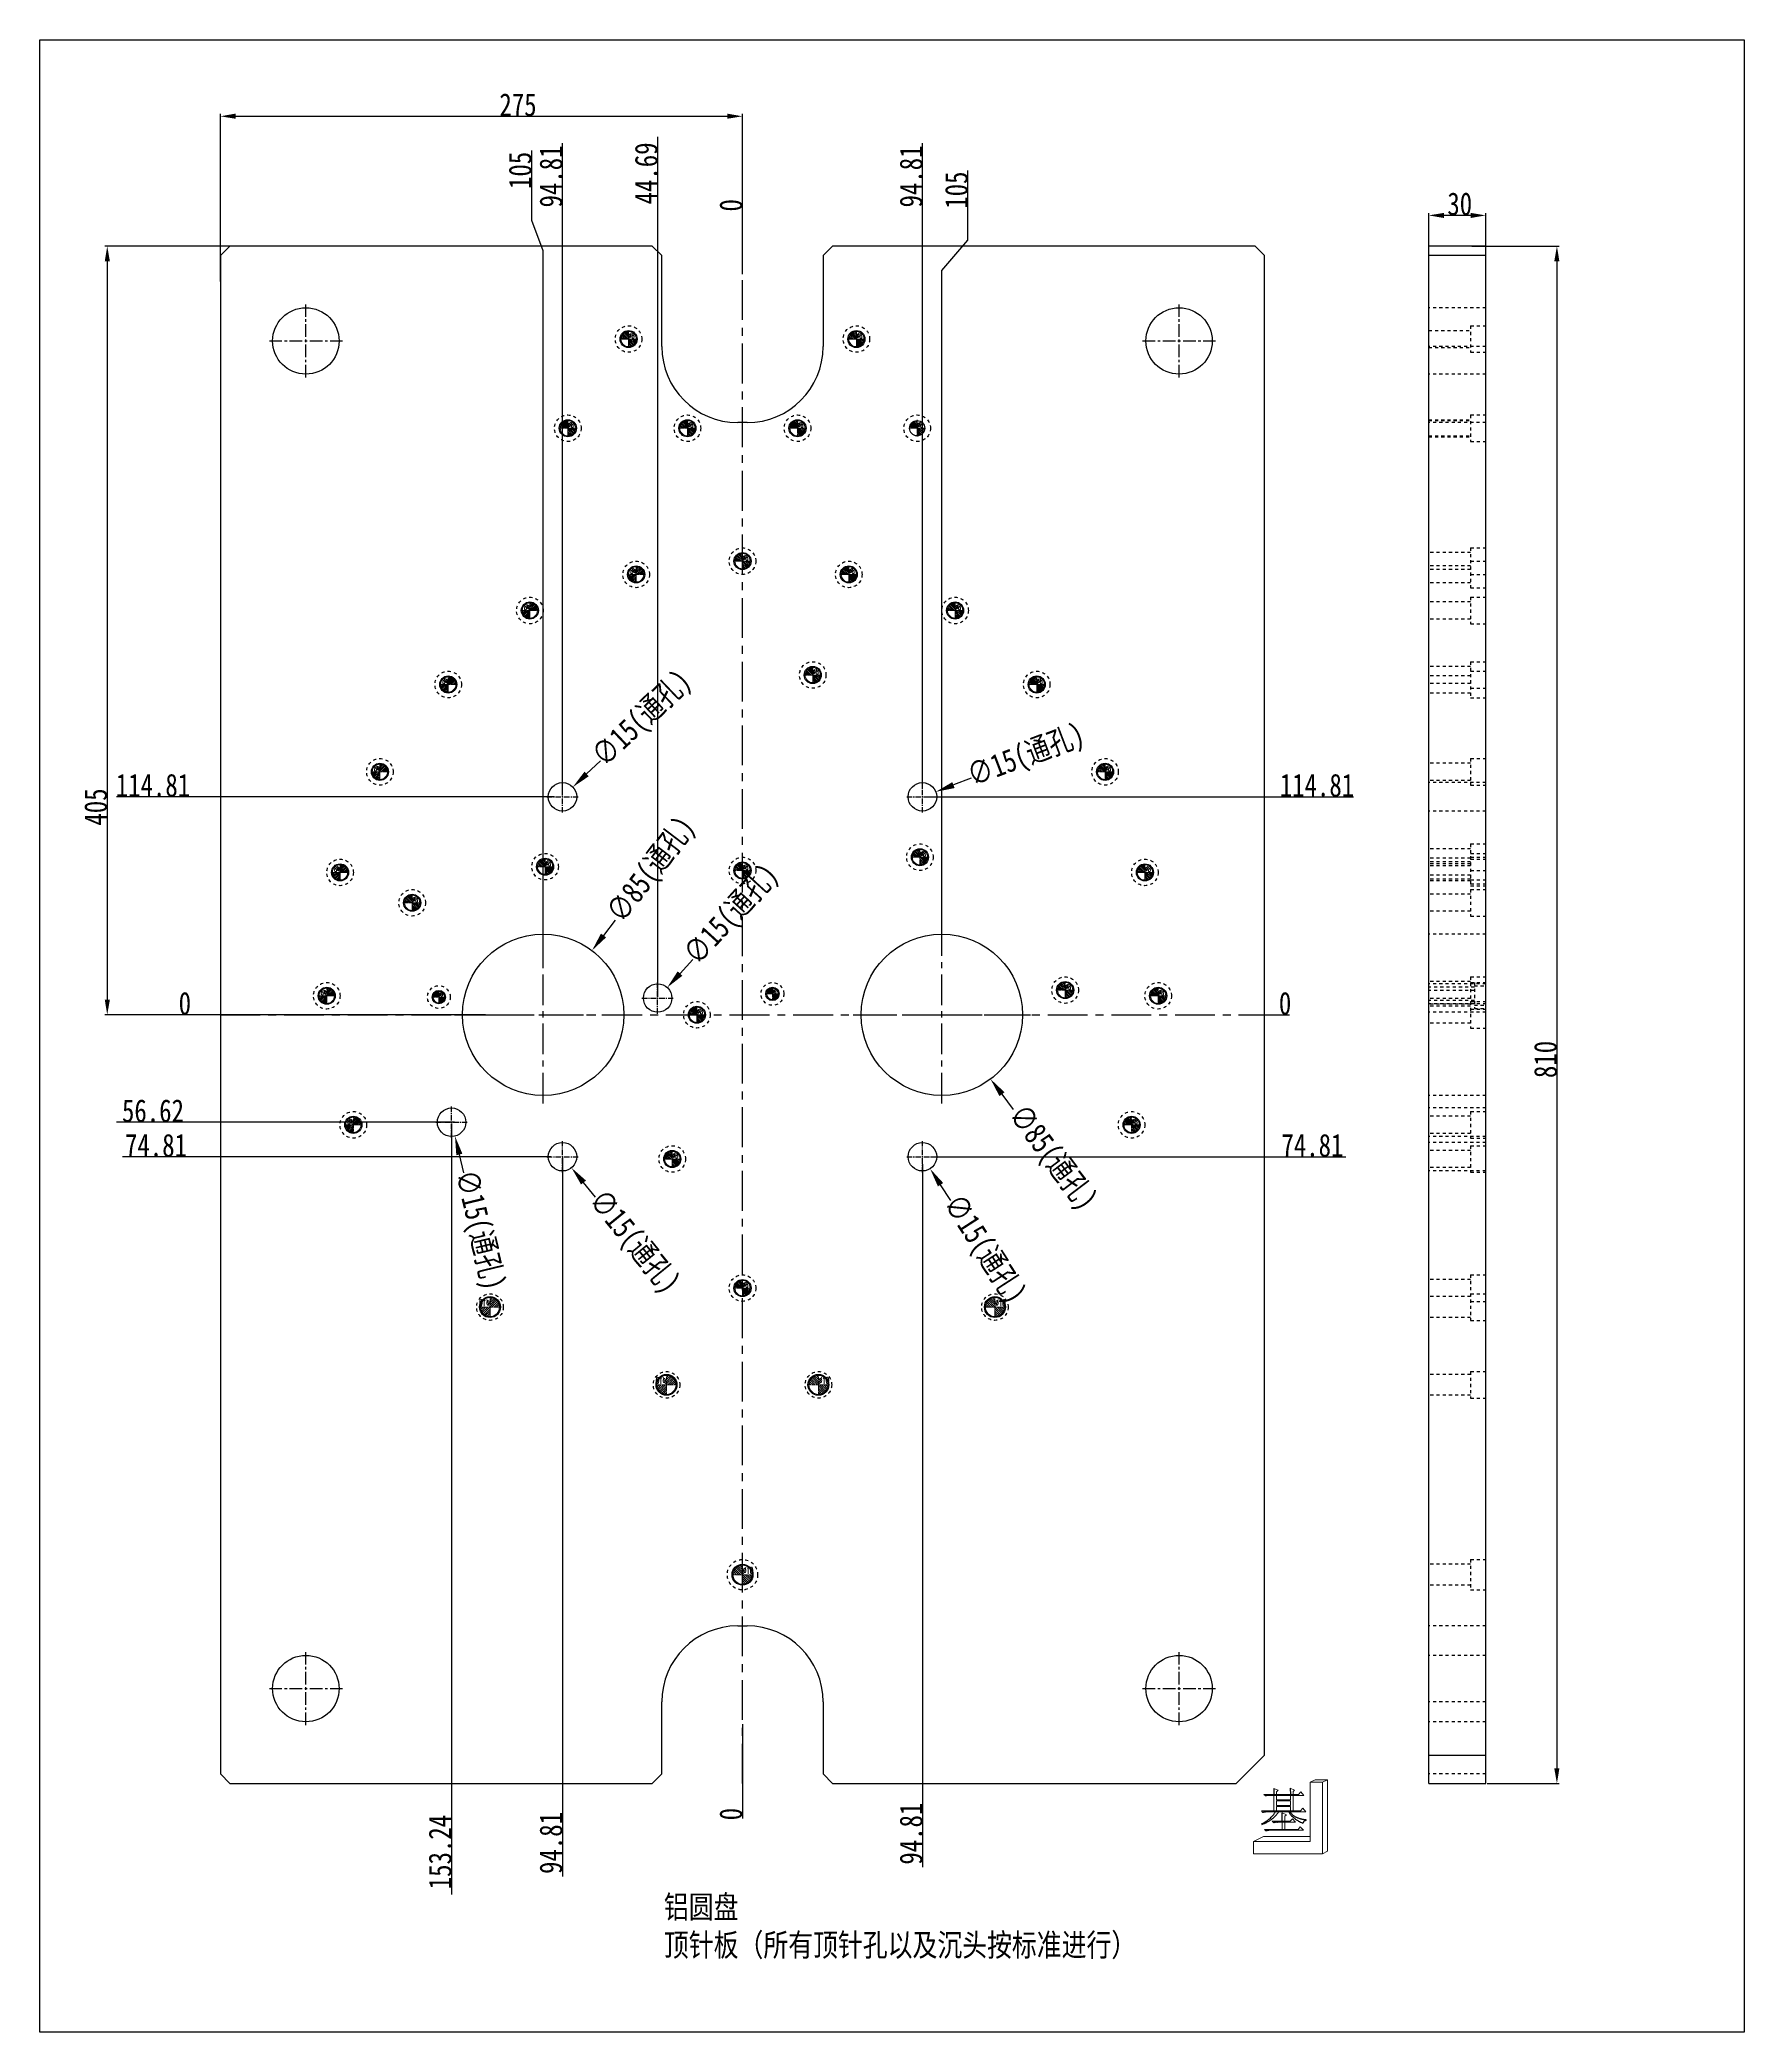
# Model space of a CAD drawing. Header units: millimetres. Extents: x 2673 to 5721, y -10743 to 3474.
# Drawn here: x 3644 to 4542, y -9095 to -8045 of the extents above; entities that cross this region are included whole.
import ezdxf
from ezdxf.enums import TextEntityAlignment as Align

# ---------------------------------------------------------------- set-up
doc = ezdxf.new("R2010")
doc.units = ezdxf.units.MM
doc.header["$LTSCALE"] = 16.335
doc.header["$PDMODE"] = 3
doc.header["$PDSIZE"] = 0.3125
doc.linetypes.add('CENTER', pattern=[0.6, 0.375, -0.075, 0.075, -0.075])
doc.linetypes.add('HIDDEN', pattern=[0.2, 0.1, -0.1])
doc.layers.get('0').update_dxf_attribs({"linetype": 'CONTINUOUS'})
doc.layers.get('Defpoints').update_dxf_attribs({"linetype": 'CONTINUOUS'})
doc.layers.add('DEFAULT_2', color=8, linetype='HIDDEN')
doc.layers.add('epin', color=13, linetype='CONTINUOUS', lineweight=9)
doc.styles.get("Standard").update_dxf_attribs({"font": 'txt', "width": 0.8})
doc.styles.add('TXT05', font='txt.shx', dxfattribs={"width": 0.5, "bigfont": 'gbcbig.shx'})
doc.dimstyles.new('ISO-25', dxfattribs={"dimtxt": 12, "dimasz": 8, "dimexe": 1.25, "dimexo": 0.625, "dimgap": 0, "dimtad": 1, "dimdsep": 46, "dimtxsty": 'Standard', "dimcen": 0, "dimclrd": 4, "dimclre": 4, "dimclrt": 6, "dimazin": 0, "dimtfac": 1, "dimtofl": 0, "dimtmove": 0, "dimatfit": 3, "dimfxl": 0, "dimarcsym": 0})
doc.dimstyles.new('副本 STANDARD', dxfattribs={"dimtxt": 6, "dimasz": 4, "dimexe": 0, "dimexo": 0, "dimgap": 0, "dimtad": 0, "dimdsep": 46, "dimlunit": 6, "dimtxsty": 'Standard', "dimcen": 0, "dimclrd": 4, "dimclre": 4, "dimclrt": 6, "dimazin": 2, "dimtfac": 2, "dimtofl": 0, "dimtmove": 1, "dimatfit": 3, "dimfxl": 0, "dimtolj": 1, "dimtzin": 0, "dimarcsym": 0})

# ---------------------------------------------------------------- blocks, each defined once
blk = doc.blocks.new('datum_b')
at = {"color": 7, "lineweight": 0}
for p, q in [((-8.64, 10.71), (-9.44, 11.04)), ((-8.94, 10.44), (-8.64, 10.71)), ((-5.78, 10.74), (-6.54, 11.08)), ((-6.04, 10.51), (-5.78, 10.74)), ((-6.04, 9.97), (-6.04, 10.51)), ((-9.41, 7.08), (-11.61, 7.08)), ((-11.61, 7.08), (-11.34, 6.81)), ((-9.41, 9.97), (-11.17, 9.97)), ((-11.17, 9.97), (-10.91, 9.71)), ((-10.24, 9.81), (-9.41, 9.81)), ((-6.04, 9.97), (-9.41, 9.97)), ((-9.41, 9.97), (-8.94, 9.97)), ((-8.94, 9.97), (-9.41, 9.97)), ((-9.41, 9.97), (-6.04, 9.97)), ((-8.94, 9.81), (-9.41, 9.81)), ((-9.41, 9.81), (-9.41, 7.08)), ((-9.41, 9.81), (-8.94, 9.81)), ((-8.94, 7.08), (-9.41, 7.08)), ((-9.41, 7.08), (-8.94, 7.08)), ((-8.94, 9.97), (-8.94, 10.44)), ((-6.51, 9.97), (-8.94, 9.97)), ((-8.94, 9.01), (-8.94, 9.81)), ((-8.94, 9.81), (-6.51, 9.81)), ((-6.51, 9.01), (-8.94, 9.01)), ((-8.94, 8.04), (-8.94, 8.84)), ((-8.94, 8.84), (-6.51, 8.84)), ((-6.51, 8.04), (-8.94, 8.04)), ((-8.94, 7.08), (-8.94, 7.88)), ((-8.94, 7.88), (-6.51, 7.88)), ((-6.51, 7.08), (-8.94, 7.08)), ((-6.04, 9.81), (-6.51, 9.81)), ((-6.51, 9.81), (-6.51, 9.01)), ((-6.51, 9.81), (-6.04, 9.81)), ((-6.51, 8.84), (-6.51, 8.04)), ((-6.51, 7.88), (-6.51, 7.08)), ((-6.04, 7.08), (-6.51, 7.08)), ((-6.51, 7.08), (-6.04, 7.08)), ((-5.11, 9.97), (-6.04, 9.97)), ((-6.04, 7.08), (-6.04, 9.81)), ((-6.04, 9.81), (-4.15, 9.81)), ((-4.75, 7.08), (-6.04, 7.08)), ((-4.68, 10.44), (-5.11, 9.97)), ((-4.35, 7.54), (-4.75, 7.08)), ((-4.15, 9.81), (-4.68, 10.44)), ((-3.78, 6.91), (-4.35, 7.54)), ((-11.57, 4.81), (-11.51, 4.71)), ((-7.94, 3.84), (-11.07, 3.84)), ((-11.07, 3.84), (-10.81, 3.58)), ((-10.67, 6.91), (-9.18, 6.91)), ((-10.14, 3.68), (-4.21, 3.68)), ((-7.94, 5.28), (-9.71, 5.28)), ((-9.71, 5.28), (-9.44, 5.01)), ((-6.78, 6.91), (-9.18, 6.91)), ((-6.58, 6.91), (-9.18, 6.91)), ((-9.18, 6.91), (-6.78, 6.91)), ((-9.18, 6.91), (-6.58, 6.91)), ((-8.78, 5.11), (-7.94, 5.11)), ((-8.58, 6.91), (-6.78, 6.91)), ((-7.21, 6.41), (-7.98, 6.74)), ((-7.51, 5.28), (-7.94, 5.28)), ((-7.94, 5.28), (-7.51, 5.28)), ((-7.51, 5.11), (-7.94, 5.11)), ((-7.94, 5.11), (-7.94, 3.84)), ((-7.94, 5.11), (-7.51, 5.11)), ((-7.51, 3.84), (-7.94, 3.84)), ((-7.94, 3.84), (-7.51, 3.84)), ((-7.51, 6.14), (-7.21, 6.41)), ((-7.51, 5.28), (-7.51, 6.14)), ((-6.54, 5.28), (-7.51, 5.28)), ((-7.51, 3.84), (-7.51, 5.11)), ((-7.51, 5.11), (-5.61, 5.11)), ((-5.18, 3.84), (-7.51, 3.84)), ((-6.58, 6.91), (-3.78, 6.91)), ((-6.14, 5.71), (-6.54, 5.28)), ((-5.61, 5.11), (-6.14, 5.71)), ((-4.78, 4.31), (-5.18, 3.84)), ((-4.21, 3.68), (-4.78, 4.31)), ((-3.75, 5.41), (-3.75, 5.54))]:
    blk.add_line(p, q, dxfattribs=at)
for p, q in [((-9.44, 11.04), (-9.41, 9.97)), ((-6.54, 11.08), (-6.51, 9.97)), ((-8.88, 5.11), (-8.78, 5.11)), ((-7.94, 5.28), (-7.98, 6.74))]:
    blk.add_line(p, q)
at = {"color": 6, "lineweight": 13}
for p, q in [((-2.17, 12.56), (-3.03, 12.13)), ((-3.03, 12.13), (-3.03, 1.73)), ((-0.87, 12.13), (-3.03, 12.13)), ((0, 12.56), (-2.17, 12.56)), ((0, 12.56), (-0.87, 12.13)), ((-0.87, 12.13), (-0.87, -0.43)), ((0, 12.56), (0, 0)), ((-11.26, 2.6), (-13, 1.73)), ((-3.03, 1.73), (-13, 1.73)), ((-13, 1.73), (-13, -0.43)), ((-3.03, 2.6), (-11.26, 2.6)), ((0, 0), (-0.87, -0.43)), ((-0.87, -0.43), (-13, -0.43))]:
    blk.add_line(p, q, dxfattribs=at)
for points in [[(-10.24, 9.81), (-10.45, 9.8), (-10.59, 9.78), (-10.75, 9.75), (-10.91, 9.71)], [(-10.67, 6.91), (-10.85, 6.9), (-11.05, 6.88), (-11.22, 6.84), (-11.34, 6.81)], [(-10.14, 3.68), (-10.35, 3.67), (-10.52, 3.65), (-10.62, 3.63), (-10.72, 3.6), (-10.81, 3.58)], [(-8.88, 5.11), (-9.09, 5.09), (-9.25, 5.06), (-9.38, 5.03), (-9.44, 5.01)], [(-6.78, 6.91), (-6.67, 6.69), (-6.52, 6.48), (-6.31, 6.23), (-5.99, 5.94), (-5.6, 5.65), (-5.23, 5.4), (-4.91, 5.22), (-4.57, 5.05), (-4.31, 4.94)], [(-6.58, 6.91), (-6.47, 6.77), (-6.34, 6.61), (-6.15, 6.42), (-5.97, 6.27), (-5.81, 6.16), (-5.61, 6.04), (-5.46, 5.97), (-5.24, 5.89), (-5.02, 5.81), (-4.8, 5.74), (-4.63, 5.69), (-4.49, 5.66), (-4.36, 5.63), (-4.2, 5.6), (-4.01, 5.57), (-3.83, 5.55), (-3.75, 5.54)], [(-3.75, 5.41), (-3.83, 5.39), (-3.9, 5.37), (-3.99, 5.34), (-4.08, 5.29), (-4.12, 5.26), (-4.21, 5.17), (-4.26, 5.09), (-4.28, 5.04), (-4.3, 4.97), (-4.31, 4.94)]]:
    blk.add_spline(points, degree=3)
at = {"color": 7}
for points in [[(-11.57, 4.81), (-11.28, 4.96), (-10.93, 5.16), (-10.56, 5.41), (-10.18, 5.7), (-9.87, 5.97), (-9.64, 6.22), (-9.45, 6.46), (-9.3, 6.67), (-9.19, 6.88)], [(-11.51, 4.71), (-11.07, 4.88), (-10.53, 5.16), (-10.05, 5.44), (-9.63, 5.75), (-9.28, 6.06), (-8.96, 6.41), (-8.67, 6.78), (-8.58, 6.9)]]:
    blk.add_spline(points, degree=3, dxfattribs=at)
blk = doc.blocks.new('epin_ejp_10')
at = {"layer": 'epin'}
h = blk.add_hatch(dxfattribs=at)
h.set_pattern_fill('_ANSI31', color=123, scale=0.25, angle=90, style=0)
h.set_pattern_definition([(135, (-1645.23396, 6741.0989), (-0.56126601, -0.56126601), [])])
h.paths.add_polyline_path([(0, 5, 0.414214), (-5, 0), (0, 0)])
h.paths.add_polyline_path([(5, 0), (0, 0), (0, -5, 0.414214)])
at = {"layer": 'epin', "color": 1, "linetype": 'CENTER', "ltscale": 0.219913}
for p, q in [((-5.5, 0), (5.5, 0)), ((0, -5.5), (0, 5.5))]:
    blk.add_line(p, q, dxfattribs=at)
at = {"layer": 'epin'}
blk.add_circle((0, 0), 5, dxfattribs=at)
at = {"layer": 'epin', "color": 6, "style": 'TXT05', "width": 0.5}
blk.add_text('%%c10', height=3.5, dxfattribs=at).set_placement((0.2, 0.5))
blk = doc.blocks.new('epin_ejp_8')
at = {"layer": 'epin', "ltscale": 0.5}
h = blk.add_hatch(dxfattribs=at)
h.set_pattern_fill('_ANSI31', color=123, scale=0.2, angle=90, style=0)
h.set_pattern_definition([(135, (-3069.6252, 813.4417), (-0.4490128, -0.4490128), [])])
h.paths.add_polyline_path([(0, 4, 0.4142136), (-4, 0), (0, 0)])
h.paths.add_polyline_path([(4, 0), (0, 0), (0, -4, 0.4142136)])
at = {"layer": 'epin', "color": 1, "linetype": 'CENTER', "ltscale": 0.16}
for p, q in [((-4.4, 0), (4.4, 0)), ((0, -4.4), (0, 4.4))]:
    blk.add_line(p, q, dxfattribs=at)
at = {"layer": 'epin', "ltscale": 0.5}
blk.add_circle((0, 0), 4, dxfattribs=at)
at = {"layer": 'epin', "color": 6, "ltscale": 0.5, "style": 'TXT05', "width": 0.5}
blk.add_text('%%c8', height=2.8, dxfattribs=at).set_placement((0.16, 0.4))
blk = doc.blocks.new('epin_ejp_6')
at = {"layer": 'epin'}
h = blk.add_hatch(dxfattribs=at)
h.set_pattern_fill('_ANSI31', color=123, scale=0.15, angle=90, style=0)
h.set_pattern_definition([(135, (-3821.95605, -37.62943), (-0.336759605, -0.336759605), [])])
h.paths.add_polyline_path([(0, 3, 0.41421356), (-3, 0), (0, 0)])
h.paths.add_polyline_path([(3, 0), (0, 0), (0, -3, 0.41421356)])
at = {"layer": 'epin', "color": 1, "linetype": 'CENTER', "ltscale": 0.186593}
for p, q in [((-3.3, 0), (3.3, 0)), ((0, -3.3), (0, 3.3))]:
    blk.add_line(p, q, dxfattribs=at)
at = {"layer": 'epin'}
blk.add_circle((0, 0), 3, dxfattribs=at)
at = {"layer": 'epin', "color": 6, "style": 'TXT05', "width": 0.5}
blk.add_text('%%c6', height=2.1, dxfattribs=at).set_placement((0.995, 1.35), align=Align.MIDDLE)
blk = doc.blocks.new('7')
at = {"layer": 'epin'}
for name, p in [('epin_ejp_8', (-60, 2428.4)), ('epin_ejp_8', (60, 2428.4)), ('epin_ejp_8', (-92, 2381.4)), ('epin_ejp_8', (-29, 2381.4)), ('epin_ejp_8', (29, 2381.4)), ('epin_ejp_8', (92, 2381.4)), ('epin_ejp_8', (37, 2251.4)), ('epin_ejp_8', (-104, 2150.4)), ('epin_ejp_8', (0, 2148.4)), ('epin_ejp_8', (93.5, 2155.4)), ('epin_ejp_8', (-174, 2131.4)), ('epin_ejp_8', (170, 2085.4)), ('epin_ejp_8', (-24, 2072.4)), ('epin_ejp_8', (-37, 1996.4)), ('epin_ejp_8', (0, 1928.4)), ('epin_ejp_10', (0, 1777.4))]:
    blk.add_blockref(name, p, dxfattribs=at)
blk = doc.blocks.new('*D662')
at = {"color": 4, "lineweight": -2}
blk.add_line((4156.9, -8608.9), (4150.9, -8600.9), dxfattribs=at)
at = {"color": 4}
blk.add_solid([(4152.2, -8599.9), (4149.5, -8601.9), (4144.8, -8592.9)], dxfattribs=at)
at = {"layer": 'Defpoints', "color": 0}
for p in [(4093.5, -8525.2), (4144.8, -8592.9)]:
    blk.add_point(p, dxfattribs=at)
at = {"color": 6, "insert": (4176.8, -8635), "char_height": 12, "attachment_point": 5, "rotation": 307.1742}
blk.add_mtext('\\A1;∅85(通孔)', dxfattribs=at)
blk = doc.blocks.new('*D663')
at = {"color": 4, "lineweight": -2}
blk.add_line((4123.9, -8657), (4118.5, -8648.6), dxfattribs=at)
at = {"color": 4}
blk.add_solid([(4119.9, -8647.7), (4117.1, -8649.5), (4113, -8640.2)], dxfattribs=at)
at = {"layer": 'Defpoints', "color": 0}
for p in [(4104.9, -8627.6), (4113, -8640.2)]:
    blk.add_point(p, dxfattribs=at)
at = {"color": 6, "insert": (4140.8, -8683.2), "char_height": 12, "attachment_point": 5, "rotation": 302.8658}
blk.add_mtext('\\A1;∅15(通孔)', dxfattribs=at)
blk = doc.blocks.new('*D664')
at = {"color": 4, "lineweight": -2}
blk.add_line((3936.7, -8655.2), (3930.4, -8647.4), dxfattribs=at)
at = {"color": 4}
blk.add_solid([(3931.7, -8646.4), (3929.1, -8648.5), (3924.1, -8639.7)], dxfattribs=at)
at = {"layer": 'Defpoints', "color": 0}
for p in [(3914.6, -8628.1), (3924.1, -8639.7)]:
    blk.add_point(p, dxfattribs=at)
at = {"color": 6, "insert": (3956.4, -8679.4), "char_height": 12, "attachment_point": 5, "rotation": 309.1509}
blk.add_mtext('\\A1;∅15(通孔)', dxfattribs=at)
blk = doc.blocks.new('*D665')
at = {"color": 4, "lineweight": -2}
blk.add_line((3867.4, -8642.4), (3865, -8632.7), dxfattribs=at)
at = {"color": 4}
blk.add_solid([(3866.6, -8632.3), (3863.4, -8633.1), (3862.7, -8623)], dxfattribs=at)
at = {"layer": 'Defpoints', "color": 0}
for p in [(3859.1, -8608.4), (3862.7, -8623)]:
    blk.add_point(p, dxfattribs=at)
at = {"color": 6, "insert": (3874.7, -8672.8), "char_height": 12, "attachment_point": 5, "rotation": 283.5755}
blk.add_mtext('\\A1;∅15(通孔)', dxfattribs=at)
blk = doc.blocks.new('*D666')
at = {"color": 4, "lineweight": -2}
blk.add_line((3939.3, -8425.3), (3932, -8432.2), dxfattribs=at)
at = {"color": 4}
blk.add_solid([(3930.9, -8431), (3933.2, -8433.4), (3924.8, -8439.1)], dxfattribs=at)
at = {"layer": 'Defpoints', "color": 0}
for p in [(3924.8, -8439.1), (3913.9, -8449.4)]:
    blk.add_point(p, dxfattribs=at)
at = {"color": 6, "insert": (3961.9, -8403.7), "char_height": 12, "attachment_point": 5, "rotation": 43.5775}
blk.add_mtext('\\A1;∅15(通孔)', dxfattribs=at)
blk = doc.blocks.new('*D667')
at = {"color": 4, "lineweight": -2}
blk.add_line((4134.7, -8434.4), (4125.3, -8438), dxfattribs=at)
at = {"color": 4}
blk.add_solid([(4124.7, -8436.5), (4125.9, -8439.6), (4116, -8441.6)], dxfattribs=at)
at = {"layer": 'Defpoints', "color": 0}
for p in [(4102, -8446.9), (4116, -8441.6)]:
    blk.add_point(p, dxfattribs=at)
at = {"color": 6, "insert": (4163.9, -8423.3), "char_height": 12, "attachment_point": 5, "rotation": 20.8866}
blk.add_mtext('\\A1;∅15(通孔)', dxfattribs=at)
blk = doc.blocks.new('*D668')
at = {"color": 4, "lineweight": -2}
blk.add_line((3947, -8509.3), (3940.9, -8517.3), dxfattribs=at)
at = {"color": 4}
blk.add_solid([(3939.6, -8516.3), (3942.3, -8518.3), (3934.9, -8525.2)], dxfattribs=at)
at = {"layer": 'Defpoints', "color": 0}
for p in [(3934.9, -8525.2), (3883.4, -8592.9)]:
    blk.add_point(p, dxfattribs=at)
at = {"color": 6, "insert": (3966.9, -8483.2), "char_height": 12, "attachment_point": 5, "rotation": 52.7158}
blk.add_mtext('\\A1;∅85(通孔)', dxfattribs=at)
blk = doc.blocks.new('*D669')
at = {"color": 4, "lineweight": -2}
blk.add_line((3988, -8530), (3981.3, -8537.3), dxfattribs=at)
at = {"color": 4}
blk.add_solid([(3980, -8536.2), (3982.5, -8538.5), (3974.5, -8544.7)], dxfattribs=at)
at = {"layer": 'Defpoints', "color": 0}
for p in [(3974.5, -8544.7), (3964.4, -8555.8)]:
    blk.add_point(p, dxfattribs=at)
at = {"color": 6, "insert": (4009.1, -8506.9), "char_height": 12, "attachment_point": 5, "rotation": 47.5862}
blk.add_mtext('\\A1;∅15(通孔)', dxfattribs=at)
blk = doc.blocks.new('*D670')
at = {"color": 4, "lineweight": -2}
for p, q in [((4375.7, -8169.1), (4375.7, -8136.7)), ((4397.7, -8137.9), (4383.7, -8137.9)), ((4405.7, -8169.1), (4405.7, -8136.7))]:
    blk.add_line(p, q, dxfattribs=at)
at = {"color": 4}
for points in [[(4383.7, -8136.6), (4383.7, -8139.3), (4375.7, -8137.9)], [(4397.7, -8136.6), (4397.7, -8139.3), (4405.7, -8137.9)]]:
    blk.add_solid(points, dxfattribs=at)
at = {"layer": 'Defpoints', "color": 0}
for p in [(4375.7, -8137.9), (4375.7, -8169.7), (4405.7, -8169.7)]:
    blk.add_point(p, dxfattribs=at)
at = {"color": 6, "insert": (4392, -8131.9), "char_height": 12, "attachment_point": 5}
blk.add_mtext('30', dxfattribs=at)
blk = doc.blocks.new('*D672')
at = {"color": 4, "lineweight": -2}
blk.add_line((4109.6, -8444.2), (4336, -8444.2), dxfattribs=at)
at = {"layer": 'Defpoints', "color": 0}
for p in [(4109, -8444.2), (4297.6, -8444.2), (4014.1, -8559.1)]:
    blk.add_point(p, dxfattribs=at)
at = {"color": 6, "insert": (4316.8, -8438.2), "char_height": 12, "attachment_point": 5}
blk.add_mtext('114.81', dxfattribs=at)
blk = doc.blocks.new('*D673')
at = {"color": 4, "lineweight": -2}
blk.add_line((4275.5, -8559.1), (4302.4, -8559.1), dxfattribs=at)
at = {"layer": 'Defpoints', "color": 0}
for p in [(4014.1, -8559.1), (4274.9, -8559.1), (4297.6, -8559.1)]:
    blk.add_point(p, dxfattribs=at)
at = {"color": 6, "insert": (4300, -8553.1), "char_height": 12, "attachment_point": 5}
blk.add_mtext('0', dxfattribs=at)
blk = doc.blocks.new('*D674')
at = {"color": 4, "lineweight": -2}
for p, q in [((4132.9, -8151), (4132.9, -8114.2)), ((4119.1, -8167), (4132.9, -8151)), ((4119.1, -8527.7), (4119.1, -8167))]:
    blk.add_line(p, q, dxfattribs=at)
at = {"layer": 'Defpoints', "color": 0}
for p in [(4132.9, -8135), (4119.1, -8528.3), (4014.1, -8559.1)]:
    blk.add_point(p, dxfattribs=at)
at = {"color": 6, "insert": (4126.9, -8124.6), "char_height": 12, "attachment_point": 5, "rotation": 90}
blk.add_mtext('105', dxfattribs=at)
blk = doc.blocks.new('*D675')
at = {"color": 4, "lineweight": -2}
blk.add_line((4014.1, -8168.9), (4014.1, -8130.2), dxfattribs=at)
at = {"layer": 'Defpoints', "color": 0}
for p in [(4014.1, -8135), (4014.1, -8169.5), (4014.1, -8559.1)]:
    blk.add_point(p, dxfattribs=at)
at = {"color": 6, "insert": (4008.1, -8132.6), "char_height": 12, "attachment_point": 5, "rotation": 90}
blk.add_mtext('0', dxfattribs=at)
blk = doc.blocks.new('*D676')
at = {"color": 4, "lineweight": -2}
blk.add_line((4109, -8440), (4109, -8099.8), dxfattribs=at)
at = {"layer": 'Defpoints', "color": 0}
for p in [(4109, -8135), (4109, -8440.7), (4014.1, -8559.1)]:
    blk.add_point(p, dxfattribs=at)
at = {"color": 6, "insert": (4103, -8117.4), "char_height": 12, "attachment_point": 5, "rotation": 90}
blk.add_mtext('94.81', dxfattribs=at)
blk = doc.blocks.new('*D677')
at = {"color": 4, "lineweight": -2}
blk.add_line((3969.5, -8549.6), (3969.5, -8096.6), dxfattribs=at)
at = {"layer": 'Defpoints', "color": 0}
for p in [(3969.5, -8135), (3969.5, -8550.3), (4014.1, -8559.1)]:
    blk.add_point(p, dxfattribs=at)
at = {"color": 6, "insert": (3963.5, -8115.8), "char_height": 12, "attachment_point": 5, "rotation": 90}
blk.add_mtext('44.69', dxfattribs=at)
blk = doc.blocks.new('*D678')
at = {"color": 4, "lineweight": -2}
for p, q in [((3903.1, -8140.6), (3903.1, -8103.8)), ((3909.1, -8156.6), (3903.1, -8140.6)), ((3909.1, -8532), (3909.1, -8156.6))]:
    blk.add_line(p, q, dxfattribs=at)
at = {"layer": 'Defpoints', "color": 0}
for p in [(3903.1, -8124.6), (3909.1, -8532.6), (4014.1, -8559.1)]:
    blk.add_point(p, dxfattribs=at)
at = {"color": 6, "insert": (3897.1, -8114.2), "char_height": 12, "attachment_point": 5, "rotation": 90}
blk.add_mtext('105', dxfattribs=at)
blk = doc.blocks.new('*D679')
at = {"color": 4, "lineweight": -2}
blk.add_line((3919.3, -8443.6), (3919.3, -8099.8), dxfattribs=at)
at = {"layer": 'Defpoints', "color": 0}
for p in [(3919.3, -8135), (3919.3, -8444.2), (4014.1, -8559.1)]:
    blk.add_point(p, dxfattribs=at)
at = {"color": 6, "insert": (3913.3, -8117.4), "char_height": 12, "attachment_point": 5, "rotation": 90}
blk.add_mtext('94.81', dxfattribs=at)
blk = doc.blocks.new('*D680')
at = {"color": 4, "lineweight": -2}
blk.add_line((3919.3, -8634.5), (3919.3, -9013), dxfattribs=at)
at = {"layer": 'Defpoints', "color": 0}
for p in [(4014.1, -8559.1), (3919.3, -8633.9), (3919.3, -8977.8)]:
    blk.add_point(p, dxfattribs=at)
at = {"color": 6, "insert": (3913.3, -8995.4), "char_height": 12, "attachment_point": 5, "rotation": 90}
blk.add_mtext('94.81', dxfattribs=at)
blk = doc.blocks.new('*D681')
at = {"color": 4, "lineweight": -2}
blk.add_line((4014.1, -8932.9), (4014.1, -8982.6), dxfattribs=at)
at = {"layer": 'Defpoints', "color": 0}
for p in [(4014.1, -8559.1), (4014.1, -8932.3), (4014.1, -8977.8)]:
    blk.add_point(p, dxfattribs=at)
at = {"color": 6, "insert": (4008.1, -8980.2), "char_height": 12, "attachment_point": 5, "rotation": 90}
blk.add_mtext('0', dxfattribs=at)
blk = doc.blocks.new('*D682')
at = {"color": 4, "lineweight": -2}
blk.add_line((3860.9, -8616.3), (3860.9, -9022.6), dxfattribs=at)
at = {"layer": 'Defpoints', "color": 0}
for p in [(4014.1, -8559.1), (3860.9, -8615.7), (3860.9, -8977.8)]:
    blk.add_point(p, dxfattribs=at)
at = {"color": 6, "insert": (3854.9, -9000.2), "char_height": 12, "attachment_point": 5, "rotation": 90}
blk.add_mtext('153.24', dxfattribs=at)
blk = doc.blocks.new('*D683')
at = {"color": 4, "lineweight": -2}
blk.add_line((3878.7, -8559.1), (3718, -8559.1), dxfattribs=at)
at = {"layer": 'Defpoints', "color": 0}
for p in [(3722.8, -8559.1), (3879.3, -8559.1), (4014.1, -8559.1)]:
    blk.add_point(p, dxfattribs=at)
at = {"color": 6, "insert": (3720.4, -8553.1), "char_height": 12, "attachment_point": 5}
blk.add_mtext('0', dxfattribs=at)
blk = doc.blocks.new('*D684')
at = {"color": 4, "lineweight": -2}
blk.add_line((3862.4, -8615.7), (3684.4, -8615.7), dxfattribs=at)
at = {"layer": 'Defpoints', "color": 0}
for p in [(4014.1, -8559.1), (3722.8, -8615.7), (3863, -8615.7)]:
    blk.add_point(p, dxfattribs=at)
at = {"color": 6, "insert": (3703.6, -8609.7), "char_height": 12, "attachment_point": 5}
blk.add_mtext('56.62', dxfattribs=at)
blk = doc.blocks.new('*D685')
at = {"color": 4, "lineweight": -2}
blk.add_line((3913.2, -8633.9), (3687.6, -8633.9), dxfattribs=at)
at = {"layer": 'Defpoints', "color": 0}
for p in [(4014.1, -8559.1), (3722.8, -8633.9), (3913.8, -8633.9)]:
    blk.add_point(p, dxfattribs=at)
at = {"color": 6, "insert": (3705.2, -8627.9), "char_height": 12, "attachment_point": 5}
blk.add_mtext('74.81', dxfattribs=at)
blk = doc.blocks.new('*D686')
at = {"color": 4, "lineweight": -2}
blk.add_line((3915.2, -8444.2), (3684.4, -8444.2), dxfattribs=at)
at = {"layer": 'Defpoints', "color": 0}
for p in [(3722.8, -8444.2), (3915.8, -8444.2), (4014.1, -8559.1)]:
    blk.add_point(p, dxfattribs=at)
at = {"color": 6, "insert": (3703.6, -8438.2), "char_height": 12, "attachment_point": 5}
blk.add_mtext('114.81', dxfattribs=at)
blk = doc.blocks.new('*D687')
at = {"color": 4, "lineweight": -2}
for p, q in [((3783.8, -8154.1), (3678.3, -8154.1)), ((3679.5, -8162.1), (3679.5, -8551.1)), ((3751.4, -8559.1), (3678.3, -8559.1))]:
    blk.add_line(p, q, dxfattribs=at)
at = {"color": 4}
for points in [[(3678.2, -8162.1), (3680.9, -8162.1), (3679.5, -8154.1)], [(3678.2, -8551.1), (3680.9, -8551.1), (3679.5, -8559.1)]]:
    blk.add_solid(points, dxfattribs=at)
at = {"layer": 'Defpoints', "color": 0}
for p in [(3784.5, -8154.1), (3679.5, -8559.1), (3752, -8559.1)]:
    blk.add_point(p, dxfattribs=at)
at = {"color": 6, "insert": (3673.5, -8449.6), "char_height": 12, "attachment_point": 5, "rotation": 90}
blk.add_mtext('405', dxfattribs=at)
blk = doc.blocks.new('*D688')
at = {"color": 4, "lineweight": -2}
for p, q in [((3739.1, -8172.7), (3739.1, -8084.4)), ((3747.1, -8085.7), (4006.1, -8085.7)), ((4014.1, -8168.4), (4014.1, -8084.4))]:
    blk.add_line(p, q, dxfattribs=at)
at = {"color": 4}
for points in [[(3747.1, -8084.3), (3747.1, -8087), (3739.1, -8085.7)], [(4006.1, -8084.3), (4006.1, -8087), (4014.1, -8085.7)]]:
    blk.add_solid(points, dxfattribs=at)
at = {"layer": 'Defpoints', "color": 0}
for p in [(4014.1, -8085.7), (3739.1, -8173.3), (4014.1, -8169)]:
    blk.add_point(p, dxfattribs=at)
at = {"color": 6, "insert": (3895.9, -8079.7), "char_height": 12, "attachment_point": 5}
blk.add_mtext('275', dxfattribs=at)
blk = doc.blocks.new('*D689')
at = {"color": 4, "lineweight": -2}
blk.add_line((4113.5, -8633.9), (4332, -8633.9), dxfattribs=at)
at = {"layer": 'Defpoints', "color": 0}
for p in [(4014.1, -8559.1), (4112.9, -8633.9), (4296.8, -8633.9)]:
    blk.add_point(p, dxfattribs=at)
at = {"color": 6, "insert": (4314.4, -8627.9), "char_height": 12, "attachment_point": 5}
blk.add_mtext('74.81', dxfattribs=at)
blk = doc.blocks.new('*D690')
at = {"color": 4, "lineweight": -2}
blk.add_line((4109, -8637.8), (4109, -9008.1), dxfattribs=at)
at = {"layer": 'Defpoints', "color": 0}
for p in [(4014.1, -8559.1), (4109, -8637.2), (4109, -8972.9)]:
    blk.add_point(p, dxfattribs=at)
at = {"color": 6, "insert": (4103, -8990.5), "char_height": 12, "attachment_point": 5, "rotation": 90}
blk.add_mtext('94.81', dxfattribs=at)
blk = doc.blocks.new('*D753')
at = {"color": 4, "lineweight": -2}
for p, q in [((4398.4, -8154.1), (4444.4, -8154.1)), ((4443.2, -8162.1), (4443.2, -8956.1)), ((4406.4, -8964.1), (4444.4, -8964.1))]:
    blk.add_line(p, q, dxfattribs=at)
at = {"color": 4}
for points in [[(4441.8, -8162.1), (4444.5, -8162.1), (4443.2, -8154.1)], [(4441.8, -8956.1), (4444.5, -8956.1), (4443.2, -8964.1)]]:
    blk.add_solid(points, dxfattribs=at)
at = {"layer": 'Defpoints', "color": 0}
for p in [(4397.8, -8154.1), (4405.7, -8964.1), (4443.2, -8964.1)]:
    blk.add_point(p, dxfattribs=at)
at = {"color": 6, "insert": (4437.2, -8582.6), "char_height": 12, "attachment_point": 5, "rotation": 90}
blk.add_mtext('810', dxfattribs=at)

msp = doc.modelspace()

# ---------------------------------------------------------------- linework, layer by layer
at = {"color": 7, "linetype": 'Continuous'}
for p, q in [((3744.147, -8154.058), (3739.147, -8159.058)), ((3966.647, -8154.058), (3744.147, -8154.058)), ((3971.647, -8159.058), (3966.647, -8154.058)), ((4061.647, -8154.058), (4056.647, -8159.058)), ((4284.147, -8154.058), (4061.647, -8154.058)), ((4289.147, -8159.058), (4284.147, -8154.058)), ((4375.728, -8964.058), (4375.728, -8154.058)), ((4405.728, -8154.058), (4375.728, -8154.058)), ((4405.728, -8964.058), (4405.728, -8154.058)), ((3739.147, -8159.058), (3739.147, -8959.058)), ((3971.647, -8207.058), (3971.647, -8159.058)), ((4056.647, -8159.058), (4056.647, -8207.058)), ((4289.147, -8949.058), (4289.147, -8159.058)), ((4405.728, -8159.058), (4375.728, -8159.058)), ((4016.647, -8247.058), (4011.647, -8247.058)), ((4011.647, -8881.058), (4016.647, -8881.058)), ((3971.647, -8959.058), (3971.647, -8921.058)), ((4056.647, -8921.058), (4056.647, -8959.058)), ((4274.147, -8964.058), (4289.147, -8949.058)), ((4375.728, -8949.058), (4405.728, -8949.058)), ((3739.147, -8959.058), (3744.147, -8964.058)), ((3966.647, -8964.058), (3971.647, -8959.058)), ((4056.647, -8959.058), (4061.647, -8964.058)), ((3744.147, -8964.058), (3966.647, -8964.058)), ((4061.647, -8964.058), (4274.147, -8964.058)), ((4375.728, -8964.058), (4405.728, -8964.058))]:
    msp.add_line(p, q, dxfattribs=at)
at = {"color": 1, "linetype": 'CENTER', "ltscale": 3.420875}
for p, q in [((4014.147, -8964.058), (4014.147, -8154.058)), ((3739.147, -8559.058), (4289.147, -8559.058))]:
    msp.add_line(p, q, dxfattribs=at)
at = {"color": 1, "linetype": 'CENTER', "ltscale": 1.08846}
for p, q in [((3784.147, -8223.308), (3784.147, -8184.808)), ((4244.147, -8223.308), (4244.147, -8184.808)), ((3764.897, -8204.058), (3803.397, -8204.058)), ((4224.897, -8204.058), (4263.397, -8204.058)), ((3784.147, -8933.308), (3784.147, -8894.808)), ((4244.147, -8933.308), (4244.147, -8894.808)), ((3764.897, -8914.058), (3803.397, -8914.058)), ((4224.897, -8914.058), (4263.397, -8914.058))]:
    msp.add_line(p, q, dxfattribs=at)
at = {"color": 1, "linetype": 'CENTER', "ltscale": 0.466483}
for p, q in [((3919.335, -8452.497), (3919.335, -8435.997)), ((4108.958, -8452.497), (4108.958, -8435.997)), ((3911.085, -8444.247), (3927.585, -8444.247)), ((4100.708, -8444.247), (4117.208, -8444.247)), ((3969.452, -8558.508), (3969.452, -8542.008)), ((3961.202, -8550.258), (3977.702, -8550.258)), ((3852.659, -8615.677), (3869.159, -8615.677)), ((3860.909, -8623.927), (3860.909, -8607.427)), ((3919.335, -8642.119), (3919.335, -8625.619)), ((4108.958, -8642.119), (4108.958, -8625.619)), ((3911.085, -8633.869), (3927.585, -8633.869)), ((4100.708, -8633.869), (4117.208, -8633.869))]:
    msp.add_line(p, q, dxfattribs=at)
at = {"color": 1, "linetype": 'CENTER', "ltscale": 2.643404}
for p, q in [((3909.147, -8605.808), (3909.147, -8512.308)), ((4119.147, -8605.808), (4119.147, -8512.308)), ((3862.397, -8559.058), (3955.897, -8559.058)), ((4072.397, -8559.058), (4165.897, -8559.058))]:
    msp.add_line(p, q, dxfattribs=at)
msp.add_lwpolyline([(4541.829, -9095.076), (3644.004, -9095.076), (3644.004, -8045.426), (4541.829, -8045.426)], close=True)
at = {"color": 7, "linetype": 'Continuous'}
for centre, radius in [((3784.147, -8204.058), 17.5), ((4244.147, -8204.058), 17.5), ((3954.147, -8203.058), 4.5), ((4074.147, -8203.058), 4.5), ((3922.147, -8250.058), 4.5), ((3985.147, -8250.058), 4.5), ((4043.147, -8250.058), 4.5), ((4106.147, -8250.058), 4), ((3958.147, -8327.058), 4.5), ((4014.147, -8320.058), 4.5), ((4070.147, -8327.058), 4.5), ((3902.147, -8346.058), 4.5), ((4126.147, -8346.058), 4.5), ((4051.147, -8380.058), 4.5), ((3859.147, -8385.058), 4.5), ((4169.147, -8385.058), 4.5), ((3823.147, -8431.058), 4.5), ((4205.147, -8431.058), 4.5), ((3919.335, -8444.247), 7.5), ((4108.958, -8444.247), 7.5), ((3802.147, -8484.058), 4.5), ((3910.147, -8481.058), 4.5), ((4014.147, -8483.058), 4.5), ((4107.647, -8476.058), 4.5), ((4226.147, -8484.058), 4.5), ((3840.147, -8500.058), 4.5), ((3909.147, -8559.058), 42.5), ((4119.147, -8559.058), 42.5), ((3969.452, -8550.258), 7.5), ((4184.147, -8546.058), 4.5), ((3795.147, -8549.058), 4.5), ((3854.205, -8549.754), 3.5), ((3990.147, -8559.058), 4.5), ((4029.931, -8548.079), 3.5), ((4233.147, -8549.058), 4.5), ((3809.147, -8617.058), 4.5), ((3860.909, -8615.677), 7.5), ((4219.147, -8617.058), 4.5), ((3919.335, -8633.869), 7.5), ((4108.958, -8633.869), 7.5), ((3977.147, -8635.058), 4.5), ((4014.147, -8703.058), 4.5), ((3881.147, -8713.058), 5.5), ((4147.147, -8713.058), 5.5), ((3974.147, -8754.058), 5.5), ((4054.147, -8754.058), 5.5), ((4014.147, -8854.058), 5.5), ((3784.147, -8914.058), 17.5), ((4244.147, -8914.058), 17.5)]:
    msp.add_circle(centre, radius, dxfattribs=at)
for centre, start, end in [((4011.647, -8207.058), 180, 270), ((4016.647, -8207.058), 270, 0), ((4011.647, -8921.058), 90, 180), ((4016.647, -8921.058), 0, 90)]:
    msp.add_arc(centre, 40, start, end, dxfattribs=at)
at = {"layer": 'DEFAULT_2', "color": 8, "linetype": 'HIDDEN'}
for p, q in [((4405.728, -8186.558), (4375.728, -8186.558)), ((4397.728, -8196.058), (4397.728, -8210.058)), ((4397.728, -8196.058), (4405.728, -8196.058)), ((4375.728, -8198.558), (4397.728, -8198.558)), ((4405.728, -8207.058), (4375.728, -8207.058)), ((4375.728, -8207.558), (4397.728, -8207.558)), ((4397.728, -8210.058), (4405.728, -8210.058)), ((4405.728, -8221.558), (4375.728, -8221.558)), ((4375.728, -8245.558), (4397.728, -8245.558)), ((4375.728, -8246.058), (4397.728, -8246.058)), ((4405.728, -8247.058), (4375.728, -8247.058)), ((4397.728, -8243.058), (4397.728, -8257.058)), ((4397.728, -8243.058), (4405.728, -8243.058)), ((4375.728, -8254.058), (4397.728, -8254.058)), ((4375.728, -8254.558), (4397.728, -8254.558)), ((4397.728, -8257.058), (4405.728, -8257.058)), ((4397.728, -8313.058), (4397.728, -8334.058)), ((4397.728, -8313.058), (4405.728, -8313.058)), ((4397.728, -8315.558), (4375.728, -8315.558)), ((4397.728, -8322.558), (4375.728, -8322.558)), ((4397.728, -8320.058), (4405.728, -8320.058)), ((4397.728, -8324.558), (4375.728, -8324.558)), ((4397.728, -8331.558), (4375.728, -8331.558)), ((4397.728, -8327.058), (4405.728, -8327.058)), ((4397.728, -8334.058), (4405.728, -8334.058)), ((4397.728, -8341.558), (4375.728, -8341.558)), ((4397.728, -8339.058), (4397.728, -8353.058)), ((4397.728, -8339.058), (4405.728, -8339.058)), ((4397.728, -8350.558), (4375.728, -8350.558)), ((4397.728, -8353.058), (4405.728, -8353.058)), ((4397.728, -8375.558), (4375.728, -8375.558)), ((4397.728, -8373.058), (4397.728, -8392.058)), ((4397.728, -8373.058), (4405.728, -8373.058)), ((4397.728, -8380.558), (4375.728, -8380.558)), ((4397.728, -8384.558), (4375.728, -8384.558)), ((4397.728, -8378.058), (4405.728, -8378.058)), ((4397.728, -8389.558), (4375.728, -8389.558)), ((4397.728, -8387.058), (4405.728, -8387.058)), ((4397.728, -8392.058), (4405.728, -8392.058)), ((4397.728, -8426.558), (4375.728, -8426.558)), ((4397.728, -8424.058), (4405.728, -8424.058)), ((4397.728, -8424.058), (4397.728, -8438.058)), ((4397.728, -8435.558), (4375.728, -8435.558)), ((4405.728, -8436.747), (4375.728, -8436.747)), ((4397.728, -8438.058), (4405.728, -8438.058)), ((4405.728, -8451.747), (4375.728, -8451.747)), ((4397.728, -8469.058), (4405.728, -8469.058)), ((4397.728, -8469.058), (4397.728, -8491.058)), ((4397.728, -8471.558), (4375.728, -8471.558)), ((4397.728, -8476.558), (4375.728, -8476.558)), ((4397.728, -8478.558), (4375.728, -8478.558)), ((4397.728, -8479.558), (4375.728, -8479.558)), ((4397.728, -8480.558), (4375.728, -8480.558)), ((4397.728, -8474.058), (4405.728, -8474.058)), ((4397.728, -8476.058), (4405.728, -8476.058)), ((4397.728, -8477.058), (4405.728, -8477.058)), ((4397.728, -8485.558), (4375.728, -8485.558)), ((4397.728, -8487.558), (4375.728, -8487.558)), ((4397.728, -8488.558), (4375.728, -8488.558)), ((4397.728, -8483.058), (4405.728, -8483.058)), ((4397.728, -8488.058), (4405.728, -8488.058)), ((4397.728, -8490.058), (4405.728, -8490.058)), ((4397.728, -8491.058), (4405.728, -8491.058)), ((4397.728, -8495.558), (4375.728, -8495.558)), ((4397.728, -8493.058), (4405.728, -8493.058)), ((4397.728, -8493.058), (4397.728, -8507.058)), ((4397.728, -8504.558), (4375.728, -8504.558)), ((4397.728, -8507.058), (4405.728, -8507.058)), ((4405.728, -8516.558), (4375.728, -8516.558)), ((4397.728, -8541.558), (4375.728, -8541.558)), ((4405.728, -8542.758), (4375.728, -8542.758)), ((4397.728, -8539.058), (4405.728, -8539.058)), ((4397.728, -8539.058), (4397.728, -8566.058)), ((4397.728, -8542.058), (4405.728, -8542.058)), ((4399.728, -8542.079), (4399.728, -8555.754)), ((4399.728, -8543.754), (4405.728, -8543.754)), ((4399.728, -8544.579), (4375.728, -8544.579)), ((4399.728, -8546.254), (4375.728, -8546.254)), ((4397.728, -8550.558), (4375.728, -8550.558)), ((4399.728, -8551.579), (4375.728, -8551.579)), ((4399.728, -8553.254), (4375.728, -8553.254)), ((4397.728, -8553.558), (4375.728, -8553.558)), ((4397.728, -8554.558), (4375.728, -8554.558)), ((4397.728, -8552.058), (4405.728, -8552.058)), ((4397.728, -8553.058), (4405.728, -8553.058)), ((4399.728, -8554.079), (4405.728, -8554.079)), ((4405.728, -8557.758), (4375.728, -8557.758)), ((4397.728, -8563.558), (4375.728, -8563.558)), ((4397.728, -8556.058), (4405.728, -8556.058)), ((4399.728, -8555.754), (4405.728, -8555.754)), ((4397.728, -8566.058), (4405.728, -8566.058)), ((4405.728, -8601.558), (4375.728, -8601.558)), ((4405.728, -8608.177), (4375.728, -8608.177)), ((4397.728, -8612.558), (4375.728, -8612.558)), ((4397.728, -8610.058), (4405.728, -8610.058)), ((4397.728, -8610.058), (4397.728, -8624.058)), ((4397.728, -8621.558), (4375.728, -8621.558)), ((4405.728, -8623.177), (4375.728, -8623.177)), ((4405.728, -8626.369), (4375.728, -8626.369)), ((4397.728, -8624.058), (4405.728, -8624.058)), ((4397.728, -8628.058), (4405.728, -8628.058)), ((4397.728, -8628.058), (4397.728, -8642.058)), ((4397.728, -8630.558), (4375.728, -8630.558)), ((4397.728, -8639.558), (4375.728, -8639.558)), ((4405.728, -8641.369), (4375.728, -8641.369)), ((4397.728, -8642.058), (4405.728, -8642.058)), ((4397.728, -8698.558), (4375.728, -8698.558)), ((4397.728, -8696.058), (4405.728, -8696.058)), ((4397.728, -8696.058), (4397.728, -8720.058)), ((4397.728, -8707.558), (4375.728, -8707.558)), ((4397.728, -8706.058), (4405.728, -8706.058)), ((4397.728, -8710.058), (4405.728, -8710.058)), ((4397.728, -8718.558), (4375.728, -8718.558)), ((4397.728, -8720.058), (4405.728, -8720.058)), ((4397.728, -8748.558), (4375.728, -8748.558)), ((4397.728, -8747.058), (4405.728, -8747.058)), ((4397.728, -8747.058), (4397.728, -8761.058)), ((4397.728, -8759.558), (4375.728, -8759.558)), ((4397.728, -8761.058), (4405.728, -8761.058)), ((4397.728, -8846.058), (4405.728, -8846.058)), ((4397.728, -8846.058), (4397.728, -8862.058)), ((4397.728, -8848.558), (4375.728, -8848.558)), ((4397.728, -8859.558), (4375.728, -8859.558)), ((4397.728, -8862.058), (4405.728, -8862.058)), ((4405.728, -8881.058), (4375.728, -8881.058)), ((4405.728, -8896.558), (4375.728, -8896.558)), ((4405.728, -8921.058), (4375.728, -8921.058)), ((4405.728, -8931.558), (4375.728, -8931.558)), ((4405.728, -8959.058), (4375.728, -8959.058))]:
    msp.add_line(p, q, dxfattribs=at)
for centre, radius in [((3954.147, -8203.058), 7), ((4074.147, -8203.058), 7), ((3922.147, -8250.058), 7), ((3985.147, -8250.058), 7), ((4043.147, -8250.058), 7), ((4106.147, -8250.058), 7), ((4014.147, -8320.058), 7), ((3958.147, -8327.058), 7), ((4070.147, -8327.058), 7), ((3902.147, -8346.058), 7), ((4126.147, -8346.058), 7), ((4051.147, -8380.058), 7), ((3859.147, -8385.058), 7), ((4169.147, -8385.058), 7), ((3823.147, -8431.058), 7), ((4205.147, -8431.058), 7), ((4107.647, -8476.058), 7), ((3802.147, -8484.058), 7), ((3910.147, -8481.058), 7), ((4014.147, -8483.058), 7), ((4226.147, -8484.058), 7), ((3840.147, -8500.058), 7), ((3795.147, -8549.058), 7), ((3854.205, -8549.754), 6), ((4029.931, -8548.079), 6), ((4184.147, -8546.058), 7), ((4233.147, -8549.058), 7), ((3990.147, -8559.058), 7), ((3809.147, -8617.058), 7), ((4219.147, -8617.058), 7), ((3977.147, -8635.058), 7), ((4014.147, -8703.058), 7), ((3881.147, -8713.058), 7), ((4147.147, -8713.058), 7), ((3974.147, -8754.058), 7), ((4054.147, -8754.058), 7), ((4014.147, -8854.058), 8)]:
    msp.add_circle(centre, radius, dxfattribs=at)

# ---------------------------------------------------------------- block references
msp.add_blockref('7', (4014.147, -10631.469))
at = {"xscale": 3, "yscale": 3, "zscale": 3}
msp.add_blockref('datum_b', (4322.339, -8999.773), dxfattribs=at)
at = {"layer": 'epin', "xscale": -1}
for name, p in [('epin_ejp_8', (3958.147, -8327.058)), ('epin_ejp_8', (3902.147, -8346.058)), ('epin_ejp_8', (3859.147, -8385.058)), ('epin_ejp_8', (3823.147, -8431.058)), ('epin_ejp_8', (3802.147, -8484.058)), ('epin_ejp_8', (3795.147, -8549.058)), ('epin_ejp_8', (3809.147, -8617.058)), ('epin_ejp_10', (3881.147, -8713.058)), ('epin_ejp_10', (3974.147, -8754.058))]:
    msp.add_blockref(name, p, dxfattribs=at)
at = {"layer": 'epin'}
for name, p in [('epin_ejp_8', (4014.147, -8320.058)), ('epin_ejp_8', (4070.147, -8327.058)), ('epin_ejp_8', (4126.147, -8346.058)), ('epin_ejp_8', (4169.147, -8385.058)), ('epin_ejp_8', (4205.147, -8431.058)), ('epin_ejp_8', (4226.147, -8484.058)), ('epin_ejp_6', (3854.205, -8549.754)), ('epin_ejp_6', (4029.931, -8548.079)), ('epin_ejp_8', (4233.147, -8549.058)), ('epin_ejp_8', (4219.147, -8617.058)), ('epin_ejp_10', (4147.147, -8713.058)), ('epin_ejp_10', (4054.147, -8754.058))]:
    msp.add_blockref(name, p, dxfattribs=at)

# ---------------------------------------------------------------- texts
at = {"insert": (3972.773, -9023.111), "char_height": 12, "width": 452.39135, "attachment_point": 1}
msp.add_mtext('{\\fSimSun|b0|i0|c134|p2;铝圆盘\\P顶针板（所有顶针孔以及沉头按标准进行）}', dxfattribs=at)

# ---------------------------------------------------------------- dimensions: what is measured, and where the dimension line sits
for base, p1, p2, picture, middle in [((4014.147, -8085.678), (3739.147, -8173.331), (4014.147, -8169.015), '*D688', (3895.923, -8085.678)), ((4375.728, -8137.929), (4405.728, -8169.725), (4375.728, -8169.725), '*D670', (4391.968, -8137.929))]:
    dim = msp.add_linear_dim(base=base, p1=p1, p2=p2, dimstyle='ISO-25', override={"dimfxl": 1.25})
    dim.commit()
    dim.dimension.update_dxf_attribs({"geometry": picture, "text_midpoint": middle, "dimtype": 160})
for feature_location, offset, dtype, origin, picture, middle in [((3909.147, -8532.575), (-6, 407.978), 1, (4014.147, -8559.058), '*D678', (3897.147, -8114.197)), ((3919.335, -8444.247), (0, 309.249), 1, (4014.147, -8559.058), '*D679', (3913.335, -8117.397)), ((3969.4523, -8550.2585), (0, 415.2611), 1, (4014.1468, -8559.0581), '*D677', (3963.4523, -8115.7974)), ((4108.958, -8440.671), (0, 305.674), 1, (4014.147, -8559.058), '*D676', (4102.958, -8117.397)), ((4119.147, -8528.288), (13.753, 393.291), 1, (4014.147, -8559.058), '*D674', (4126.9, -8124.597)), ((4014.146767128, -8169.515239007), (0, 34.517843811), 1, (4014.146767128, -8559.058098707), '*D675', (4008.146767128, -8132.597395196)), ((3915.83, -8444.247), (-193.006, 0), 0, (4014.147, -8559.058), '*D686', (3703.624, -8438.247)), ((4108.958, -8444.247), (188.687, 0), 0, (4014.147, -8559.058), '*D672', (4316.845, -8438.247)), ((3879.277233069, -8559.058098707), (-156.452975922, 0), 0, (4014.146767128, -8559.058098707), '*D683', (3720.424257147, -8553.058098707)), ((4274.91157973, -8559.058098707), (22.733653961, 0), 0, (4014.146767128, -8559.058098707), '*D673', (4300.04523369, -8553.058098707)), ((3862.996, -8615.677), (-140.172, 0), 0, (4014.147, -8559.058), '*D684', (3703.624, -8609.677)), ((3913.787, -8633.869), (-190.962, 0), 0, (4014.147, -8559.058), '*D685', (3705.224, -8627.869)), ((3860.909, -8615.677), (0, -362.108), 1, (4014.147, -8559.058), '*D682', (3854.909, -9000.185)), ((3919.335, -8633.869), (0, -343.916), 1, (4014.147, -8559.058), '*D680', (3913.335, -8995.385)), ((4014.146767128, -8932.294987156), (0, -45.49027627), 1, (4014.146767128, -8559.058098707), '*D681', (4008.146767128, -8980.185263426)), ((4112.863, -8633.869), (183.946, 0), 0, (4014.147, -8559.058), '*D689', (4314.408, -8627.869)), ((4108.958, -8637.209), (0, -335.651), 1, (4014.147, -8559.058), '*D690', (4102.958, -8990.46))]:
    dim = msp.add_ordinate_dim(feature_location=feature_location, offset=offset, dtype=dtype, origin=origin, dimstyle='ISO-25', override={"dimfxl": 1.25})
    dim.commit()
    dim.dimension.update_dxf_attribs({"geometry": picture, "text_midpoint": middle})
for base, p1, p2, picture, middle in [((3679.529, -8559.058), (3784.468, -8154.058), (3751.984, -8559.058), '*D687', (3679.529, -8449.622)), ((4443.161, -8964.058), (4397.801, -8154.058), (4405.728, -8964.058), '*D753', (4443.161, -8582.621))]:
    dim = msp.add_linear_dim(base=base, p1=p1, p2=p2, angle=90, dimstyle='ISO-25', override={"dimfxl": 1.25})
    dim.commit()
    dim.dimension.update_dxf_attribs({"geometry": picture, "text_midpoint": middle, "dimtype": 160})
for p1, p2, picture, middle in [((3913.902, -8449.417), (3924.769, -8439.077), '*D666', (3961.899, -8403.746)), ((4101.951, -8446.921), (4115.965, -8441.573), '*D667', (4163.851, -8423.3)), ((3883.402, -8592.873), (3934.892, -8525.243), '*D668', (3966.909, -8483.191)), ((3964.394, -8555.796), (3974.511, -8544.721), '*D669', (4009.08, -8506.881)), ((4093.467, -8525.194), (4144.827, -8592.922), '*D662', (4176.763, -8635.036)), ((3859.148, -8608.387), (3862.669, -8622.968), '*D665', (3874.7, -8672.789)), ((3914.6, -8628.053), (3924.071, -8639.686), '*D664', (3956.43, -8679.432)), ((4104.888, -8627.57), (4113.028, -8640.169), '*D663', (4140.842, -8683.219))]:
    dim = msp.add_diameter_dim_2p(p1=p1, p2=p2, text='<>(通孔)', dimstyle='副本 STANDARD', override={"dimtxt": 12, "dimasz": 10, "dimfxl": 1.25})
    dim.commit()
    dim.dimension.update_dxf_attribs({"geometry": picture, "text_midpoint": middle})

doc.saveas('drawing.dxf')
